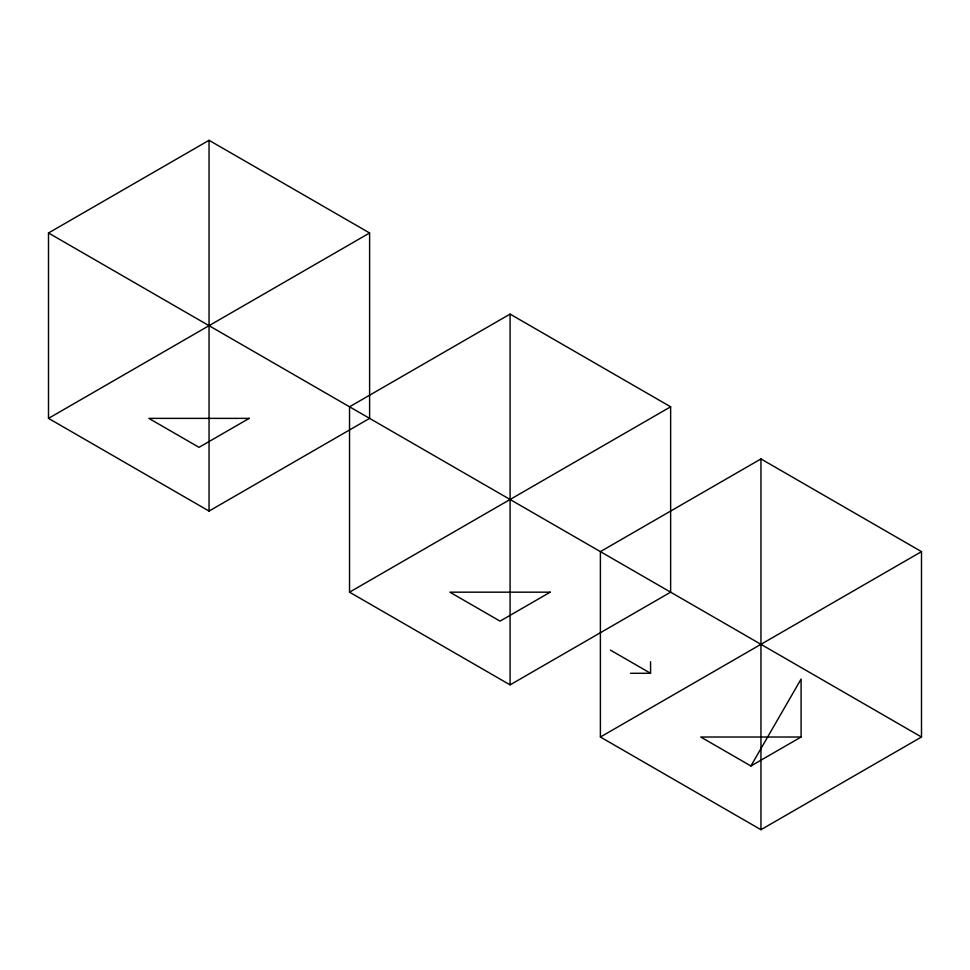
<?xml version="1.0" encoding="UTF-8"?>
<svg xmlns="http://www.w3.org/2000/svg" width="970" height="970" viewBox="0 0 970 970"><rect width="100%" height="100%" fill="white"/><g stroke="black" fill="none" stroke-linecap="round" stroke-linejoin="round"><path stroke-width="1.45" d="M750.913 765.985L801.087 679.073L801.087 737.018L750.913 765.985L700.74 737.018L801.087 737.018M48.5 232.982L209.047 140.298L369.606 232.982L369.606 418.373L209.047 511.069L48.5 418.373L48.5 232.982L921.5 737.018L921.5 551.627L760.953 458.931L600.394 551.627L600.394 737.018L760.953 829.702L921.5 737.018M48.5 418.373L369.606 232.982M510.087 314.098L349.539 406.794L349.539 592.173L510.087 684.869L670.634 592.173L670.634 406.794L510.087 314.098L510.087 684.869M349.539 592.173L670.634 406.794M600.394 737.018L921.5 551.627M630.5 673.289L650.567 673.289L650.567 661.698M610.433 650.106L650.567 673.289M760.953 458.931L760.953 829.702M209.047 140.298L209.047 511.069M249.193 418.373L199.02 447.34L148.846 418.373L249.193 418.373M550.22 592.173L500.047 621.139L449.874 592.173L550.22 592.173"/></g></svg>
